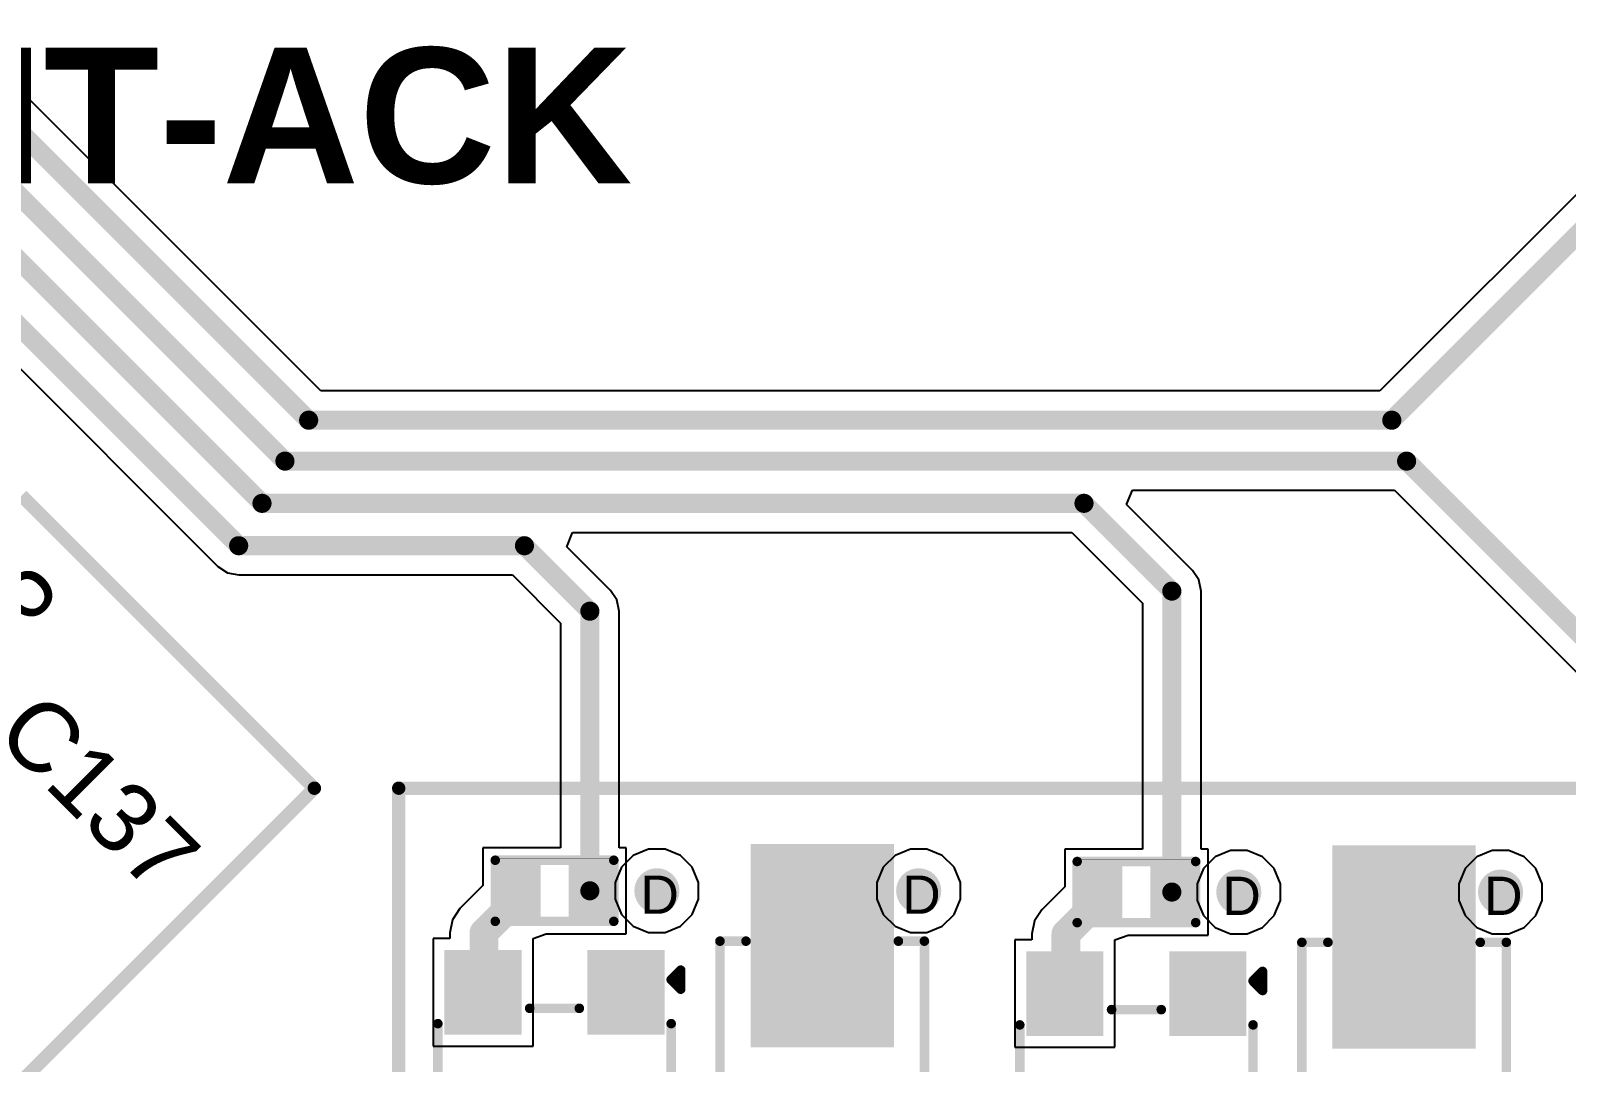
# Model space of a CAD drawing. Header units: inches. Extents: x -11 to 5428, y 0 to 5423.
# Drawn here: x 223.2 to 243.6, y 29.35 to 43.06 of the extents above; entities that cross this region are included whole.
import ezdxf

# ---------------------------------------------------------------- set-up
doc = ezdxf.new("R2010")
doc.units = ezdxf.units.IN
for name, color, linetype in [('Bottom Layer', 5, 'Continuous'), ('Drill Drawing', 1, 'Continuous'), ('GND', 16, 'Continuous'), ('PWR', 76, 'Continuous'), ('Top Layer', 1, 'Continuous'), ('Top Overlay', 2, 'Continuous'), ('Top Paste', 8, 'Continuous'), ('Top Solder', 216, 'Continuous'), ('Via Holes', 16, 'Continuous')]:
    doc.layers.add(name, color=color, linetype=linetype)
doc.styles.add('Arial', font='', dxfattribs={"height": 0.2})
doc.styles.add('Arial_Bold', font='', dxfattribs={"height": 0.2})
doc.styles.get('Arial').set_extended_font_data('Arial')
doc.styles.get('Arial_Bold').set_extended_font_data('Arial', bold=True)

# ---------------------------------------------------------------- blocks, each defined once
blk = doc.blocks.new('SMA_130')
at = {"layer": 'Top Layer'}
for points in [[(-3.25, 0.85), (-0.75, 0.85), (-0.75, -0.85), (-3.25, -0.85)], [(0.75, 0.85), (3.25, 0.85), (3.25, -0.85), (0.75, -0.85)]]:
    blk.add_hatch(color=1, dxfattribs=at).paths.add_polyline_path(points)
at = {"layer": 'Top Overlay'}
for points in [[(-4.445, -1.422), (-3.278, -1.422), (-3.278, 1.422), (-4.445, 1.422)], [(-3.3, 0.924), (-2.596, 0.924), (-2.596, 1.422), (-3.3, 1.422)], [(-3.3, -1.422), (-2.596, -1.422), (-2.596, -0.924), (-3.3, -0.924)]]:
    blk.add_hatch(color=2, dxfattribs=at).paths.add_polyline_path(points)
at = {"layer": 'Top Paste'}
for points in [[(-3.25, 0.85), (-0.75, 0.85), (-0.75, -0.85), (-3.25, -0.85)], [(0.75, 0.85), (3.25, 0.85), (3.25, -0.85), (0.75, -0.85)]]:
    blk.add_hatch(color=8, dxfattribs=at).paths.add_polyline_path(points)
at = {"layer": 'Top Solder'}
for points in [[(-3.352, 0.952), (-0.648, 0.952), (-0.648, -0.952), (-3.352, -0.952)], [(0.648, 0.952), (3.352, 0.952), (3.352, -0.952), (0.648, -0.952)]]:
    blk.add_hatch(color=216, dxfattribs=at).paths.add_polyline_path(points)
at = {"layer": 'Top Overlay'}
for points in [[(-2.658, 1.358, 0.127, 0.127, 0), (2.061, 1.358, 0.127, 0.127, 0)], [(2.061, 1.358, 0.127, 0.127, 0), (2.061, 1.012, 0.127, 0.127, 0)], [(2.061, -1.012, 0.127, 0.127, 0), (2.061, -1.358, 0.127, 0.127, 0)], [(-2.658, -1.358, 0.127, 0.127, 0), (2.061, -1.358, 0.127, 0.127, 0)]]:
    blk.add_lwpolyline(points, format="xyseb", dxfattribs=at)
for points in [[(-2.69, 1.358, 0.0635, 0.0635, 1), (-2.626, 1.358, 0.0635, 0.0635, 1)], [(2.029, 1.358, 0.0635, 0.0635, 1), (2.093, 1.358, 0.0635, 0.0635, 1)], [(2.029, 1.358, 0.0635, 0.0635, 1), (2.093, 1.358, 0.0635, 0.0635, 1)], [(2.029, 1.012, 0.0635, 0.0635, 1), (2.093, 1.012, 0.0635, 0.0635, 1)], [(2.029, -1.012, 0.0635, 0.0635, 1), (2.093, -1.012, 0.0635, 0.0635, 1)], [(-2.69, -1.358, 0.0635, 0.0635, 1), (-2.626, -1.358, 0.0635, 0.0635, 1)], [(2.029, -1.358, 0.0635, 0.0635, 1), (2.093, -1.358, 0.0635, 0.0635, 1)], [(2.029, -1.358, 0.0635, 0.0635, 1), (2.093, -1.358, 0.0635, 0.0635, 1)]]:
    blk.add_lwpolyline(points, format="xyseb", close=True, dxfattribs=at)
blk = doc.blocks.new('SMA_131')
at = {"layer": 'Top Layer'}
for points in [[(-3.25, 0.85), (-0.75, 0.85), (-0.75, -0.85), (-3.25, -0.85)], [(0.75, 0.85), (3.25, 0.85), (3.25, -0.85), (0.75, -0.85)]]:
    blk.add_hatch(color=1, dxfattribs=at).paths.add_polyline_path(points)
at = {"layer": 'Top Overlay'}
for points in [[(-4.445, -1.422), (-3.278, -1.422), (-3.278, 1.422), (-4.445, 1.422)], [(-3.3, 0.924), (-2.596, 0.924), (-2.596, 1.422), (-3.3, 1.422)], [(-3.3, -1.422), (-2.596, -1.422), (-2.596, -0.924), (-3.3, -0.924)]]:
    blk.add_hatch(color=2, dxfattribs=at).paths.add_polyline_path(points)
at = {"layer": 'Top Paste'}
for points in [[(-3.25, 0.85), (-0.75, 0.85), (-0.75, -0.85), (-3.25, -0.85)], [(0.75, 0.85), (3.25, 0.85), (3.25, -0.85), (0.75, -0.85)]]:
    blk.add_hatch(color=8, dxfattribs=at).paths.add_polyline_path(points)
at = {"layer": 'Top Solder'}
for points in [[(-3.352, 0.952), (-0.648, 0.952), (-0.648, -0.952), (-3.352, -0.952)], [(0.648, 0.952), (3.352, 0.952), (3.352, -0.952), (0.648, -0.952)]]:
    blk.add_hatch(color=216, dxfattribs=at).paths.add_polyline_path(points)
at = {"layer": 'Top Overlay'}
for points in [[(-2.658, 1.358, 0.127, 0.127, 0), (2.061, 1.358, 0.127, 0.127, 0)], [(2.061, 1.358, 0.127, 0.127, 0), (2.061, 1.012, 0.127, 0.127, 0)], [(2.061, -1.012, 0.127, 0.127, 0), (2.061, -1.358, 0.127, 0.127, 0)], [(-2.658, -1.358, 0.127, 0.127, 0), (2.061, -1.358, 0.127, 0.127, 0)]]:
    blk.add_lwpolyline(points, format="xyseb", dxfattribs=at)
for points in [[(-2.69, 1.358, 0.0635, 0.0635, 1), (-2.626, 1.358, 0.0635, 0.0635, 1)], [(2.029, 1.358, 0.0635, 0.0635, 1), (2.093, 1.358, 0.0635, 0.0635, 1)], [(2.029, 1.358, 0.0635, 0.0635, 1), (2.093, 1.358, 0.0635, 0.0635, 1)], [(2.029, 1.012, 0.0635, 0.0635, 1), (2.093, 1.012, 0.0635, 0.0635, 1)], [(2.029, -1.012, 0.0635, 0.0635, 1), (2.093, -1.012, 0.0635, 0.0635, 1)], [(-2.69, -1.358, 0.0635, 0.0635, 1), (-2.626, -1.358, 0.0635, 0.0635, 1)], [(2.029, -1.358, 0.0635, 0.0635, 1), (2.093, -1.358, 0.0635, 0.0635, 1)], [(2.029, -1.358, 0.0635, 0.0635, 1), (2.093, -1.358, 0.0635, 0.0635, 1)]]:
    blk.add_lwpolyline(points, format="xyseb", close=True, dxfattribs=at)
blk = doc.blocks.new('SOT_23_138')
at = {"layer": 'Top Layer'}
for points in [[(-0.41, 1.46), (0.41, 1.46), (0.41, 0.54), (-0.41, 0.54)], [(-1.36, -0.54), (-0.54, -0.54), (-0.54, -1.46), (-1.36, -1.46)], [(0.54, -0.54), (1.36, -0.54), (1.36, -1.46), (0.54, -1.46)]]:
    blk.add_hatch(color=1, dxfattribs=at).paths.add_polyline_path(points)
at = {"layer": 'Top Paste'}
for points in [[(-0.41, 1.46), (0.41, 1.46), (0.41, 0.54), (-0.41, 0.54)], [(-1.36, -0.54), (-0.54, -0.54), (-0.54, -1.46), (-1.36, -1.46)], [(0.54, -0.54), (1.36, -0.54), (1.36, -1.46), (0.54, -1.46)]]:
    blk.add_hatch(color=8, dxfattribs=at).paths.add_polyline_path(points)
at = {"layer": 'Top Solder'}
for points in [[(-0.512, 1.562), (0.512, 1.562), (0.512, 0.438), (-0.512, 0.438)], [(-1.462, -0.438), (-0.438, -0.438), (-0.438, -1.562), (-1.462, -1.562)], [(0.438, -0.438), (1.462, -0.438), (1.462, -1.562), (0.438, -1.562)]]:
    blk.add_hatch(color=216, dxfattribs=at).paths.add_polyline_path(points)
at = {"layer": 'Top Overlay'}
for points in [[(-1.549, 0.813, 0.127, 0.127, 0), (-1.549, -0.584, 0.127, 0.127, 0)], [(-0.559, 0.813, 0.127, 0.127, 0), (-1.549, 0.813, 0.127, 0.127, 0)], [(1.549, 0.813, 0.127, 0.127, 0), (0.559, 0.813, 0.127, 0.127, 0)], [(1.549, 0.813, 0.127, 0.127, 0), (1.549, -0.584, 0.127, 0.127, 0)], [(0.33, -0.787, 0.127, 0.127, 0), (-0.33, -0.787, 0.127, 0.127, 0)], [(-1.549, -1.168, 0.127, 0.127, 0), (-1.676, -1.041, 0.127, 0.127, 0)], [(-1.676, -1.041, 0.127, 0.127, 0), (-1.676, -1.295, 0.127, 0.127, 0)], [(-1.549, -1.168, 0.127, 0.127, 0), (-1.676, -1.295, 0.127, 0.127, 0)]]:
    blk.add_lwpolyline(points, format="xyseb", dxfattribs=at)
for points in [[(-1.581, 0.813, 0.0635, 0.0635, 1), (-1.518, 0.813, 0.0635, 0.0635, 1)], [(-1.581, 0.813, 0.0635, 0.0635, 1), (-1.518, 0.813, 0.0635, 0.0635, 1)], [(-0.591, 0.813, 0.0635, 0.0635, 1), (-0.527, 0.813, 0.0635, 0.0635, 1)], [(0.527, 0.813, 0.0635, 0.0635, 1), (0.591, 0.813, 0.0635, 0.0635, 1)], [(1.518, 0.813, 0.0635, 0.0635, 1), (1.581, 0.813, 0.0635, 0.0635, 1)], [(1.518, 0.813, 0.0635, 0.0635, 1), (1.581, 0.813, 0.0635, 0.0635, 1)], [(-1.581, -0.584, 0.0635, 0.0635, 1), (-1.518, -0.584, 0.0635, 0.0635, 1)], [(1.518, -0.584, 0.0635, 0.0635, 1), (1.581, -0.584, 0.0635, 0.0635, 1)], [(-0.362, -0.787, 0.0635, 0.0635, 1), (-0.298, -0.787, 0.0635, 0.0635, 1)], [(0.298, -0.787, 0.0635, 0.0635, 1), (0.362, -0.787, 0.0635, 0.0635, 1)], [(-1.708, -1.041, 0.0635, 0.0635, 1), (-1.645, -1.041, 0.0635, 0.0635, 1)], [(-1.708, -1.041, 0.0635, 0.0635, 1), (-1.645, -1.041, 0.0635, 0.0635, 1)], [(-1.581, -1.168, 0.0635, 0.0635, 1), (-1.518, -1.168, 0.0635, 0.0635, 1)], [(-1.581, -1.168, 0.0635, 0.0635, 1), (-1.518, -1.168, 0.0635, 0.0635, 1)], [(-1.708, -1.295, 0.0635, 0.0635, 1), (-1.645, -1.295, 0.0635, 0.0635, 1)], [(-1.708, -1.295, 0.0635, 0.0635, 1), (-1.645, -1.295, 0.0635, 0.0635, 1)]]:
    blk.add_lwpolyline(points, format="xyseb", close=True, dxfattribs=at)
blk = doc.blocks.new('SOT_23_139')
at = {"layer": 'Top Layer'}
for points in [[(-0.41, 1.46), (0.41, 1.46), (0.41, 0.54), (-0.41, 0.54)], [(-1.36, -0.54), (-0.54, -0.54), (-0.54, -1.46), (-1.36, -1.46)], [(0.54, -0.54), (1.36, -0.54), (1.36, -1.46), (0.54, -1.46)]]:
    blk.add_hatch(color=1, dxfattribs=at).paths.add_polyline_path(points)
at = {"layer": 'Top Paste'}
for points in [[(-0.41, 1.46), (0.41, 1.46), (0.41, 0.54), (-0.41, 0.54)], [(-1.36, -0.54), (-0.54, -0.54), (-0.54, -1.46), (-1.36, -1.46)], [(0.54, -0.54), (1.36, -0.54), (1.36, -1.46), (0.54, -1.46)]]:
    blk.add_hatch(color=8, dxfattribs=at).paths.add_polyline_path(points)
at = {"layer": 'Top Solder'}
for points in [[(-0.512, 1.562), (0.512, 1.562), (0.512, 0.438), (-0.512, 0.438)], [(-1.462, -0.438), (-0.438, -0.438), (-0.438, -1.562), (-1.462, -1.562)], [(0.438, -0.438), (1.462, -0.438), (1.462, -1.562), (0.438, -1.562)]]:
    blk.add_hatch(color=216, dxfattribs=at).paths.add_polyline_path(points)
at = {"layer": 'Top Overlay'}
for points in [[(-1.549, 0.813, 0.127, 0.127, 0), (-1.549, -0.584, 0.127, 0.127, 0)], [(-0.559, 0.813, 0.127, 0.127, 0), (-1.549, 0.813, 0.127, 0.127, 0)], [(1.549, 0.813, 0.127, 0.127, 0), (0.559, 0.813, 0.127, 0.127, 0)], [(1.549, 0.813, 0.127, 0.127, 0), (1.549, -0.584, 0.127, 0.127, 0)], [(0.33, -0.787, 0.127, 0.127, 0), (-0.33, -0.787, 0.127, 0.127, 0)], [(-1.549, -1.168, 0.127, 0.127, 0), (-1.676, -1.041, 0.127, 0.127, 0)], [(-1.676, -1.041, 0.127, 0.127, 0), (-1.676, -1.295, 0.127, 0.127, 0)], [(-1.549, -1.168, 0.127, 0.127, 0), (-1.676, -1.295, 0.127, 0.127, 0)]]:
    blk.add_lwpolyline(points, format="xyseb", dxfattribs=at)
for points in [[(-1.581, 0.813, 0.0635, 0.0635, 1), (-1.518, 0.813, 0.0635, 0.0635, 1)], [(-1.581, 0.813, 0.0635, 0.0635, 1), (-1.518, 0.813, 0.0635, 0.0635, 1)], [(-0.591, 0.813, 0.0635, 0.0635, 1), (-0.527, 0.813, 0.0635, 0.0635, 1)], [(0.527, 0.813, 0.0635, 0.0635, 1), (0.591, 0.813, 0.0635, 0.0635, 1)], [(1.518, 0.813, 0.0635, 0.0635, 1), (1.581, 0.813, 0.0635, 0.0635, 1)], [(1.518, 0.813, 0.0635, 0.0635, 1), (1.581, 0.813, 0.0635, 0.0635, 1)], [(-1.581, -0.584, 0.0635, 0.0635, 1), (-1.518, -0.584, 0.0635, 0.0635, 1)], [(1.518, -0.584, 0.0635, 0.0635, 1), (1.581, -0.584, 0.0635, 0.0635, 1)], [(-0.362, -0.787, 0.0635, 0.0635, 1), (-0.298, -0.787, 0.0635, 0.0635, 1)], [(0.298, -0.787, 0.0635, 0.0635, 1), (0.362, -0.787, 0.0635, 0.0635, 1)], [(-1.708, -1.041, 0.0635, 0.0635, 1), (-1.645, -1.041, 0.0635, 0.0635, 1)], [(-1.708, -1.041, 0.0635, 0.0635, 1), (-1.645, -1.041, 0.0635, 0.0635, 1)], [(-1.581, -1.168, 0.0635, 0.0635, 1), (-1.518, -1.168, 0.0635, 0.0635, 1)], [(-1.581, -1.168, 0.0635, 0.0635, 1), (-1.518, -1.168, 0.0635, 0.0635, 1)], [(-1.708, -1.295, 0.0635, 0.0635, 1), (-1.645, -1.295, 0.0635, 0.0635, 1)], [(-1.708, -1.295, 0.0635, 0.0635, 1), (-1.645, -1.295, 0.0635, 0.0635, 1)]]:
    blk.add_lwpolyline(points, format="xyseb", close=True, dxfattribs=at)
blk = doc.blocks.new('R___0402_146')
at = {"layer": 'Top Layer'}
for points in [[(-0.698, -0.317), (-0.698, 0.318), (-0.241, 0.318), (-0.241, -0.317)], [(0.241, -0.317), (0.241, 0.318), (0.699, 0.318), (0.699, -0.317)]]:
    blk.add_hatch(color=1, dxfattribs=at).paths.add_polyline_path(points)
at = {"layer": 'Top Paste'}
for points in [[(-0.698, -0.317), (-0.698, 0.318), (-0.241, 0.318), (-0.241, -0.317)], [(0.241, -0.317), (0.241, 0.318), (0.699, 0.318), (0.699, -0.317)]]:
    blk.add_hatch(color=8, dxfattribs=at).paths.add_polyline_path(points)
at = {"layer": 'Top Solder'}
for points in [[(-0.753, -0.372), (-0.753, 0.373), (-0.186, 0.373), (-0.186, -0.372)], [(0.186, -0.372), (0.186, 0.373), (0.754, 0.373), (0.754, -0.372)]]:
    blk.add_hatch(color=216, dxfattribs=at).paths.add_polyline_path(points)
at = {"layer": 'Top Overlay'}
for points in [[(-0.787, 0.406, 0.127, 0.127, 0), (-0.787, -0.406, 0.127, 0.127, 0)], [(0.787, 0.406, 0.127, 0.127, 0), (-0.787, 0.406, 0.127, 0.127, 0)], [(0.787, 0.406, 0.127, 0.127, 0), (0.787, -0.406, 0.127, 0.127, 0)], [(0.787, -0.406, 0.127, 0.127, 0), (-0.787, -0.406, 0.127, 0.127, 0)], [(0.813, -0.432, 0.00323, 0.00323, 0), (-0.813, -0.432, 0.00323, 0.00323, 0)]]:
    blk.add_lwpolyline(points, format="xyseb", dxfattribs=at)
for points in [[(-0.819, 0.406, 0.0635, 0.0635, 1), (-0.756, 0.406, 0.0635, 0.0635, 1)], [(-0.819, 0.406, 0.0635, 0.0635, 1), (-0.756, 0.406, 0.0635, 0.0635, 1)], [(0.756, 0.406, 0.0635, 0.0635, 1), (0.819, 0.406, 0.0635, 0.0635, 1)], [(0.756, 0.406, 0.0635, 0.0635, 1), (0.819, 0.406, 0.0635, 0.0635, 1)], [(-0.819, -0.406, 0.0635, 0.0635, 1), (-0.756, -0.406, 0.0635, 0.0635, 1)], [(-0.819, -0.406, 0.0635, 0.0635, 1), (-0.756, -0.406, 0.0635, 0.0635, 1)], [(0.756, -0.406, 0.0635, 0.0635, 1), (0.819, -0.406, 0.0635, 0.0635, 1)], [(0.756, -0.406, 0.0635, 0.0635, 1), (0.819, -0.406, 0.0635, 0.0635, 1)], [(-0.814, -0.432, 0.00161, 0.00161, 1), (-0.812, -0.432, 0.00161, 0.00161, 1)], [(0.812, -0.432, 0.00161, 0.00161, 1), (0.814, -0.432, 0.00161, 0.00161, 1)]]:
    blk.add_lwpolyline(points, format="xyseb", close=True, dxfattribs=at)
blk = doc.blocks.new('R___0402_147')
at = {"layer": 'Top Layer'}
for points in [[(-0.698, -0.317), (-0.698, 0.318), (-0.241, 0.318), (-0.241, -0.317)], [(0.241, -0.317), (0.241, 0.318), (0.699, 0.318), (0.699, -0.317)]]:
    blk.add_hatch(color=1, dxfattribs=at).paths.add_polyline_path(points)
at = {"layer": 'Top Paste'}
for points in [[(-0.698, -0.317), (-0.698, 0.318), (-0.241, 0.318), (-0.241, -0.317)], [(0.241, -0.317), (0.241, 0.318), (0.699, 0.318), (0.699, -0.317)]]:
    blk.add_hatch(color=8, dxfattribs=at).paths.add_polyline_path(points)
at = {"layer": 'Top Solder'}
for points in [[(-0.753, -0.372), (-0.753, 0.373), (-0.186, 0.373), (-0.186, -0.372)], [(0.186, -0.372), (0.186, 0.373), (0.754, 0.373), (0.754, -0.372)]]:
    blk.add_hatch(color=216, dxfattribs=at).paths.add_polyline_path(points)
at = {"layer": 'Top Overlay'}
for points in [[(-0.787, 0.406, 0.127, 0.127, 0), (-0.787, -0.406, 0.127, 0.127, 0)], [(0.787, 0.406, 0.127, 0.127, 0), (-0.787, 0.406, 0.127, 0.127, 0)], [(0.787, 0.406, 0.127, 0.127, 0), (0.787, -0.406, 0.127, 0.127, 0)], [(0.787, -0.406, 0.127, 0.127, 0), (-0.787, -0.406, 0.127, 0.127, 0)], [(0.813, -0.432, 0.00323, 0.00323, 0), (-0.813, -0.432, 0.00323, 0.00323, 0)]]:
    blk.add_lwpolyline(points, format="xyseb", dxfattribs=at)
for points in [[(-0.819, 0.406, 0.0635, 0.0635, 1), (-0.756, 0.406, 0.0635, 0.0635, 1)], [(-0.819, 0.406, 0.0635, 0.0635, 1), (-0.756, 0.406, 0.0635, 0.0635, 1)], [(0.756, 0.406, 0.0635, 0.0635, 1), (0.819, 0.406, 0.0635, 0.0635, 1)], [(0.756, 0.406, 0.0635, 0.0635, 1), (0.819, 0.406, 0.0635, 0.0635, 1)], [(-0.819, -0.406, 0.0635, 0.0635, 1), (-0.756, -0.406, 0.0635, 0.0635, 1)], [(-0.819, -0.406, 0.0635, 0.0635, 1), (-0.756, -0.406, 0.0635, 0.0635, 1)], [(0.756, -0.406, 0.0635, 0.0635, 1), (0.819, -0.406, 0.0635, 0.0635, 1)], [(0.756, -0.406, 0.0635, 0.0635, 1), (0.819, -0.406, 0.0635, 0.0635, 1)], [(-0.814, -0.432, 0.00161, 0.00161, 1), (-0.812, -0.432, 0.00161, 0.00161, 1)], [(0.812, -0.432, 0.00161, 0.00161, 1), (0.814, -0.432, 0.00161, 0.00161, 1)]]:
    blk.add_lwpolyline(points, format="xyseb", close=True, dxfattribs=at)

msp = doc.modelspace()

# ---------------------------------------------------------------- hatches: boundary and pattern name
at = {"layer": 'Bottom Layer'}
h = msp.add_hatch(color=5, dxfattribs=at)
edge = h.paths.add_edge_path()
edge.add_arc((231.522, 31.629), 0.3, 0, 360)
h = msp.add_hatch(color=5, dxfattribs=at)
edge = h.paths.add_edge_path()
edge.add_arc((235, 31.629), 0.3, 0, 360)
h = msp.add_hatch(color=5, dxfattribs=at)
edge = h.paths.add_edge_path()
edge.add_arc((239.253, 31.612), 0.3, 0, 360)
h = msp.add_hatch(color=5, dxfattribs=at)
edge = h.paths.add_edge_path()
edge.add_arc((242.731, 31.612), 0.3, 0, 360)
at = {"layer": 'GND'}
h = msp.add_hatch(color=16, dxfattribs=at)
edge = h.paths.add_edge_path()
edge.add_arc((231.522, 31.629), 0.3, 0, 360)
h = msp.add_hatch(color=16, dxfattribs=at)
edge = h.paths.add_edge_path()
edge.add_arc((235, 31.629), 0.3, 0, 360)
h = msp.add_hatch(color=16, dxfattribs=at)
edge = h.paths.add_edge_path()
edge.add_arc((239.253, 31.612), 0.3, 0, 360)
h = msp.add_hatch(color=16, dxfattribs=at)
edge = h.paths.add_edge_path()
edge.add_arc((242.731, 31.612), 0.3, 0, 360)
at = {"layer": 'PWR'}
h = msp.add_hatch(color=76, dxfattribs=at)
edge = h.paths.add_edge_path()
edge.add_arc((231.522, 31.629), 0.3, 0, 360)
h = msp.add_hatch(color=76, dxfattribs=at)
edge = h.paths.add_edge_path()
edge.add_arc((235, 31.629), 0.3, 0, 360)
h = msp.add_hatch(color=76, dxfattribs=at)
edge = h.paths.add_edge_path()
edge.add_arc((239.253, 31.612), 0.3, 0, 360)
h = msp.add_hatch(color=76, dxfattribs=at)
edge = h.paths.add_edge_path()
edge.add_arc((242.731, 31.612), 0.3, 0, 360)
at = {"layer": 'Top Layer'}
h = msp.add_hatch(color=1, dxfattribs=at)
edge = h.paths.add_edge_path()
edge.add_arc((231.522, 31.629), 0.3, 0, 360)
h = msp.add_hatch(color=1, dxfattribs=at)
edge = h.paths.add_edge_path()
edge.add_arc((235, 31.629), 0.3, 0, 360)
h = msp.add_hatch(color=1, dxfattribs=at)
edge = h.paths.add_edge_path()
edge.add_arc((239.253, 31.612), 0.3, 0, 360)
h = msp.add_hatch(color=1, dxfattribs=at)
edge = h.paths.add_edge_path()
edge.add_arc((242.731, 31.612), 0.3, 0, 360)
at = {"layer": 'Via Holes'}
h = msp.add_hatch(color=7, dxfattribs=at)
edge = h.paths.add_edge_path()
edge.add_arc((231.522, 31.629), 0.15, 0, 360)
h = msp.add_hatch(color=7, dxfattribs=at)
edge = h.paths.add_edge_path()
edge.add_arc((235, 31.629), 0.15, 0, 360)
h = msp.add_hatch(color=7, dxfattribs=at)
edge = h.paths.add_edge_path()
edge.add_arc((239.253, 31.612), 0.15, 0, 360)
h = msp.add_hatch(color=7, dxfattribs=at)
edge = h.paths.add_edge_path()
edge.add_arc((242.731, 31.612), 0.15, 0, 360)

# ---------------------------------------------------------------- linework, layer by layer
at = {"layer": 'PWR'}
for p, q in [((231.208, 32.098), (231.052, 31.942)), ((231.412, 32.183), (231.208, 32.098)), ((231.632, 32.183), (231.412, 32.183)), ((231.836, 32.098), (231.632, 32.183)), ((231.992, 31.942), (231.836, 32.098)), ((234.686, 32.098), (234.53, 31.942)), ((234.89, 32.183), (234.686, 32.098)), ((235.11, 32.183), (234.89, 32.183)), ((235.314, 32.098), (235.11, 32.183)), ((235.47, 31.942), (235.314, 32.098)), ((238.939, 32.082), (238.783, 31.926)), ((239.143, 32.166), (238.939, 32.082)), ((239.363, 32.166), (239.143, 32.166)), ((239.567, 32.082), (239.363, 32.166)), ((239.723, 31.926), (239.567, 32.082)), ((242.417, 32.082), (242.261, 31.926)), ((242.621, 32.166), (242.417, 32.082)), ((242.841, 32.166), (242.621, 32.166)), ((243.045, 32.082), (242.841, 32.166)), ((243.201, 31.926), (243.045, 32.082)), ((231.052, 31.942), (230.968, 31.739)), ((232.076, 31.739), (231.992, 31.942)), ((234.53, 31.942), (234.446, 31.739)), ((235.554, 31.739), (235.47, 31.942)), ((238.783, 31.926), (238.699, 31.723)), ((239.807, 31.723), (239.723, 31.926)), ((242.261, 31.926), (242.177, 31.723)), ((243.285, 31.723), (243.201, 31.926)), ((230.968, 31.739), (230.968, 31.518)), ((232.076, 31.518), (232.076, 31.739)), ((234.446, 31.739), (234.446, 31.518)), ((235.554, 31.518), (235.554, 31.739)), ((238.699, 31.723), (238.699, 31.502)), ((239.807, 31.502), (239.807, 31.723)), ((242.177, 31.723), (242.177, 31.502)), ((243.285, 31.502), (243.285, 31.723)), ((230.968, 31.518), (231.052, 31.315)), ((231.992, 31.315), (232.076, 31.518)), ((234.446, 31.518), (234.53, 31.315)), ((235.47, 31.315), (235.554, 31.518)), ((238.699, 31.502), (238.783, 31.299)), ((239.723, 31.299), (239.807, 31.502)), ((242.177, 31.502), (242.261, 31.299)), ((243.201, 31.299), (243.285, 31.502)), ((231.052, 31.315), (231.208, 31.159)), ((231.836, 31.159), (231.992, 31.315)), ((234.53, 31.315), (234.686, 31.159)), ((235.314, 31.159), (235.47, 31.315)), ((238.783, 31.299), (238.939, 31.143)), ((239.567, 31.143), (239.723, 31.299)), ((242.261, 31.299), (242.417, 31.143)), ((243.045, 31.143), (243.201, 31.299)), ((231.208, 31.159), (231.412, 31.075)), ((231.412, 31.075), (231.632, 31.075)), ((231.632, 31.075), (231.836, 31.159)), ((234.686, 31.159), (234.89, 31.075)), ((234.89, 31.075), (235.11, 31.075)), ((235.11, 31.075), (235.314, 31.159)), ((238.939, 31.143), (239.143, 31.058)), ((239.143, 31.058), (239.363, 31.058)), ((239.363, 31.058), (239.567, 31.143)), ((242.417, 31.143), (242.621, 31.058)), ((242.621, 31.058), (242.841, 31.058)), ((242.841, 31.058), (243.045, 31.143))]:
    msp.add_line(p, q, dxfattribs=at)
at = {"layer": 'Top Layer'}
for p, q in [((211.741, 49.89), (225.691, 35.939)), ((227.056, 38.27), (222.36, 42.967)), ((244.834, 41.979), (241.125, 38.27)), ((241.125, 38.27), (227.056, 38.27)), ((237.761, 36.762), (237.839, 36.95)), ((237.839, 36.95), (241.322, 36.95)), ((241.322, 36.95), (245.737, 32.534)), ((238.638, 35.885), (237.761, 36.762)), ((230.324, 36.201), (230.402, 36.389)), ((230.402, 36.389), (237.036, 36.389)), ((237.036, 36.389), (237.975, 35.45)), ((230.907, 35.619), (230.324, 36.201)), ((225.691, 35.939), (225.817, 35.855)), ((225.817, 35.855), (225.966, 35.825)), ((225.966, 35.825), (229.602, 35.825)), ((229.602, 35.825), (230.243, 35.183)), ((238.722, 35.759), (238.638, 35.885)), ((238.752, 35.611), (238.722, 35.759)), ((230.991, 35.493), (230.907, 35.619)), ((238.752, 32.184), (238.752, 35.611)), ((231.02, 35.344), (230.991, 35.493)), ((231.02, 32.2), (231.02, 35.344)), ((237.975, 35.45), (237.975, 32.184)), ((230.243, 35.183), (230.243, 32.2)), ((230.243, 32.2), (229.21, 32.2)), ((229.21, 32.2), (229.21, 31.698)), ((231.115, 32.2), (231.02, 32.2)), ((231.115, 31.057), (231.115, 32.2)), ((237.975, 32.184), (236.941, 32.184)), ((236.941, 32.184), (236.941, 31.682)), ((238.846, 32.184), (238.752, 32.184)), ((238.846, 31.041), (238.846, 32.184)), ((229.21, 31.698), (228.904, 31.392)), ((236.941, 31.682), (236.635, 31.376)), ((228.806, 31.245), (228.771, 31.072)), ((228.904, 31.392), (228.806, 31.245)), ((236.537, 31.229), (236.502, 31.056)), ((236.635, 31.376), (236.537, 31.229)), ((228.771, 31.072), (228.771, 30.994)), ((229.876, 30.994), (230.053, 31.057)), ((230.053, 31.057), (231.115, 31.057)), ((236.502, 31.056), (236.502, 30.977)), ((237.607, 30.977), (237.784, 31.041)), ((237.784, 31.041), (238.846, 31.041)), ((228.771, 30.994), (228.548, 30.994)), ((228.548, 30.994), (228.548, 29.566)), ((229.876, 29.566), (229.876, 30.994)), ((236.502, 30.977), (236.279, 30.977)), ((236.279, 30.977), (236.279, 29.549)), ((237.607, 29.549), (237.607, 30.977)), ((228.548, 29.566), (229.876, 29.566)), ((236.279, 29.549), (237.607, 29.549))]:
    msp.add_line(p, q, dxfattribs=at)
for points in [[(211.495, 53.282, 0.254, 0.254, 0), (226.895, 37.882, 0.254, 0.254, 0)], [(211.196, 52.722, 0.254, 0.254, 0), (226.58, 37.338, 0.254, 0.254, 0)], [(210.881, 52.171, 0.254, 0.254, 0), (226.275, 36.777, 0.254, 0.254, 0)], [(211.902, 50.278, 0.254, 0.254, 0), (225.966, 36.214, 0.254, 0.254, 0)], [(241.286, 37.882, 0.254, 0.254, 0), (245.109, 41.705, 0.254, 0.254, 0)], [(226.895, 37.882, 0.254, 0.254, 0), (241.286, 37.882, 0.254, 0.254, 0)], [(226.58, 37.338, 0.254, 0.254, 0), (241.483, 37.338, 0.254, 0.254, 0)], [(241.483, 37.338, 0.254, 0.254, 0), (246.126, 32.695, 0.254, 0.254, 0)], [(226.275, 36.777, 0.254, 0.254, 0), (237.197, 36.777, 0.254, 0.254, 0)], [(237.197, 36.777, 0.254, 0.254, 0), (238.363, 35.611, 0.254, 0.254, 0)], [(225.966, 36.214, 0.254, 0.254, 0), (229.762, 36.214, 0.254, 0.254, 0)], [(229.762, 36.214, 0.254, 0.254, 0), (230.632, 35.344, 0.254, 0.254, 0)], [(238.363, 31.612, 0.254, 0.254, 0), (238.363, 35.611, 0.254, 0.254, 0)], [(230.632, 31.629, 0.254, 0.254, 0), (230.632, 35.344, 0.254, 0.254, 0)], [(229.224, 31.072, 0.381, 0.381, 0), (229.654, 31.502, 0.381, 0.381, 0)], [(229.654, 31.591, 0.381, 0.381, 0), (229.692, 31.629, 0.381, 0.381, 0)], [(229.654, 31.502, 0.381, 0.381, 0), (229.654, 31.591, 0.381, 0.381, 0)], [(236.955, 31.056, 0.381, 0.381, 0), (237.385, 31.485, 0.381, 0.381, 0)], [(237.385, 31.574, 0.381, 0.381, 0), (237.423, 31.612, 0.381, 0.381, 0)], [(237.385, 31.485, 0.381, 0.381, 0), (237.385, 31.574, 0.381, 0.381, 0)], [(229.224, 30.292, 0.381, 0.381, 0), (229.224, 31.072, 0.381, 0.381, 0)], [(236.955, 30.276, 0.381, 0.381, 0), (236.955, 31.056, 0.381, 0.381, 0)], [(229.212, 30.28, 0.381, 0.381, 0), (229.224, 30.292, 0.381, 0.381, 0)], [(236.943, 30.263, 0.381, 0.381, 0), (236.955, 30.276, 0.381, 0.381, 0)]]:
    msp.add_lwpolyline(points, format="xyseb", dxfattribs=at)
for points in [[(226.832, 37.882, 0.127, 0.127, 1), (226.959, 37.882, 0.127, 0.127, 1)], [(226.832, 37.882, 0.127, 0.127, 1), (226.959, 37.882, 0.127, 0.127, 1)], [(241.222, 37.882, 0.127, 0.127, 1), (241.349, 37.882, 0.127, 0.127, 1)], [(241.222, 37.882, 0.127, 0.127, 1), (241.349, 37.882, 0.127, 0.127, 1)], [(226.517, 37.338, 0.127, 0.127, 1), (226.644, 37.338, 0.127, 0.127, 1)], [(226.517, 37.338, 0.127, 0.127, 1), (226.644, 37.338, 0.127, 0.127, 1)], [(241.419, 37.338, 0.127, 0.127, 1), (241.546, 37.338, 0.127, 0.127, 1)], [(241.419, 37.338, 0.127, 0.127, 1), (241.546, 37.338, 0.127, 0.127, 1)], [(226.212, 36.777, 0.127, 0.127, 1), (226.339, 36.777, 0.127, 0.127, 1)], [(226.212, 36.777, 0.127, 0.127, 1), (226.339, 36.777, 0.127, 0.127, 1)], [(237.133, 36.777, 0.127, 0.127, 1), (237.26, 36.777, 0.127, 0.127, 1)], [(237.133, 36.777, 0.127, 0.127, 1), (237.26, 36.777, 0.127, 0.127, 1)], [(225.902, 36.214, 0.127, 0.127, 1), (226.029, 36.214, 0.127, 0.127, 1)], [(225.902, 36.214, 0.127, 0.127, 1), (226.029, 36.214, 0.127, 0.127, 1)], [(229.699, 36.214, 0.127, 0.127, 1), (229.826, 36.214, 0.127, 0.127, 1)], [(229.699, 36.214, 0.127, 0.127, 1), (229.826, 36.214, 0.127, 0.127, 1)], [(238.3, 35.611, 0.127, 0.127, 1), (238.427, 35.611, 0.127, 0.127, 1)], [(238.3, 35.611, 0.127, 0.127, 1), (238.427, 35.611, 0.127, 0.127, 1)], [(230.568, 35.344, 0.127, 0.127, 1), (230.695, 35.344, 0.127, 0.127, 1)], [(230.568, 35.344, 0.127, 0.127, 1), (230.695, 35.344, 0.127, 0.127, 1)], [(229.559, 31.591, 0.191, 0.191, 1), (229.749, 31.591, 0.191, 0.191, 1)], [(229.559, 31.591, 0.191, 0.191, 1), (229.749, 31.591, 0.191, 0.191, 1)], [(229.559, 31.502, 0.191, 0.191, 1), (229.749, 31.502, 0.191, 0.191, 1)], [(229.559, 31.502, 0.191, 0.191, 1), (229.749, 31.502, 0.191, 0.191, 1)], [(229.597, 31.629, 0.191, 0.191, 1), (229.787, 31.629, 0.191, 0.191, 1)], [(230.568, 31.629, 0.127, 0.127, 1), (230.695, 31.629, 0.127, 0.127, 1)], [(237.29, 31.574, 0.191, 0.191, 1), (237.48, 31.574, 0.191, 0.191, 1)], [(237.29, 31.574, 0.191, 0.191, 1), (237.48, 31.574, 0.191, 0.191, 1)], [(237.29, 31.485, 0.191, 0.191, 1), (237.48, 31.485, 0.191, 0.191, 1)], [(237.29, 31.485, 0.191, 0.191, 1), (237.48, 31.485, 0.191, 0.191, 1)], [(237.328, 31.612, 0.191, 0.191, 1), (237.519, 31.612, 0.191, 0.191, 1)], [(238.3, 31.612, 0.127, 0.127, 1), (238.427, 31.612, 0.127, 0.127, 1)], [(229.129, 31.072, 0.191, 0.191, 1), (229.32, 31.072, 0.191, 0.191, 1)], [(229.129, 31.072, 0.191, 0.191, 1), (229.32, 31.072, 0.191, 0.191, 1)], [(236.86, 31.056, 0.191, 0.191, 1), (237.051, 31.056, 0.191, 0.191, 1)], [(236.86, 31.056, 0.191, 0.191, 1), (237.051, 31.056, 0.191, 0.191, 1)], [(229.117, 30.28, 0.191, 0.191, 1), (229.307, 30.28, 0.191, 0.191, 1)], [(229.129, 30.292, 0.191, 0.191, 1), (229.32, 30.292, 0.191, 0.191, 1)], [(229.129, 30.292, 0.191, 0.191, 1), (229.32, 30.292, 0.191, 0.191, 1)], [(236.848, 30.263, 0.191, 0.191, 1), (237.038, 30.263, 0.191, 0.191, 1)], [(236.86, 30.276, 0.191, 0.191, 1), (237.051, 30.276, 0.191, 0.191, 1)], [(236.86, 30.276, 0.191, 0.191, 1), (237.051, 30.276, 0.191, 0.191, 1)]]:
    msp.add_lwpolyline(points, format="xyseb", close=True, dxfattribs=at)
at = {"layer": 'Top Overlay'}
for points in [[(223.082, 36.881, 0.178, 0.178, 0), (226.971, 32.992, 0.178, 0.178, 0)], [(221.527, 27.547, 0.178, 0.178, 0), (226.971, 32.992, 0.178, 0.178, 0)], [(228.092, 22.86, 0.178, 0.178, 0), (228.092, 32.992, 0.178, 0.178, 0)], [(228.092, 32.992, 0.178, 0.178, 0), (258.925, 32.992, 0.178, 0.178, 0)]]:
    msp.add_lwpolyline(points, format="xyseb", dxfattribs=at)
for points in [[(226.927, 32.992, 0.0889, 0.0889, 1), (227.016, 32.992, 0.0889, 0.0889, 1)], [(226.927, 32.992, 0.0889, 0.0889, 1), (227.016, 32.992, 0.0889, 0.0889, 1)], [(228.048, 32.992, 0.0889, 0.0889, 1), (228.136, 32.992, 0.0889, 0.0889, 1)], [(228.048, 32.992, 0.0889, 0.0889, 1), (228.136, 32.992, 0.0889, 0.0889, 1)]]:
    msp.add_lwpolyline(points, format="xyseb", close=True, dxfattribs=at)

# ---------------------------------------------------------------- block references
for name, p, rotation in [('SMA_130', (233.718, 28.899), 90), ('SMA_131', (241.449, 28.883), 90), ('R___0402_146', (230.162, 31.629), 180), ('R___0402_147', (237.893, 31.612), 180), ('SOT_23_138', (230.162, 29.28), 180), ('SOT_23_139', (237.893, 29.263), 180)]:
    msp.add_blockref(name, p, dxfattribs=dict(rotation=rotation))

# ---------------------------------------------------------------- texts
at = {"layer": 'Drill Drawing', "style": 'Arial'}
for p in [(231.302, 31.324), (234.78, 31.324), (239.033, 31.308), (242.511, 31.308)]:
    msp.add_text('D', height=0.508, dxfattribs=at).set_placement(p)
at = {"layer": 'Top Overlay', "style": 'Arial_Bold'}
msp.add_text('WAIT-ACK', height=1.8, dxfattribs=at).set_placement((218.488, 41.03))
at = {"layer": 'Top Overlay', "style": 'Arial'}
for s, rotation, p in [('C136', 45, (221.474, 33.449)), ('C137', 315, (222.707, 33.688))]:
    msp.add_text(s, height=0.9144, rotation=rotation, dxfattribs=at).set_placement(p)

doc.saveas('drawing.dxf')
